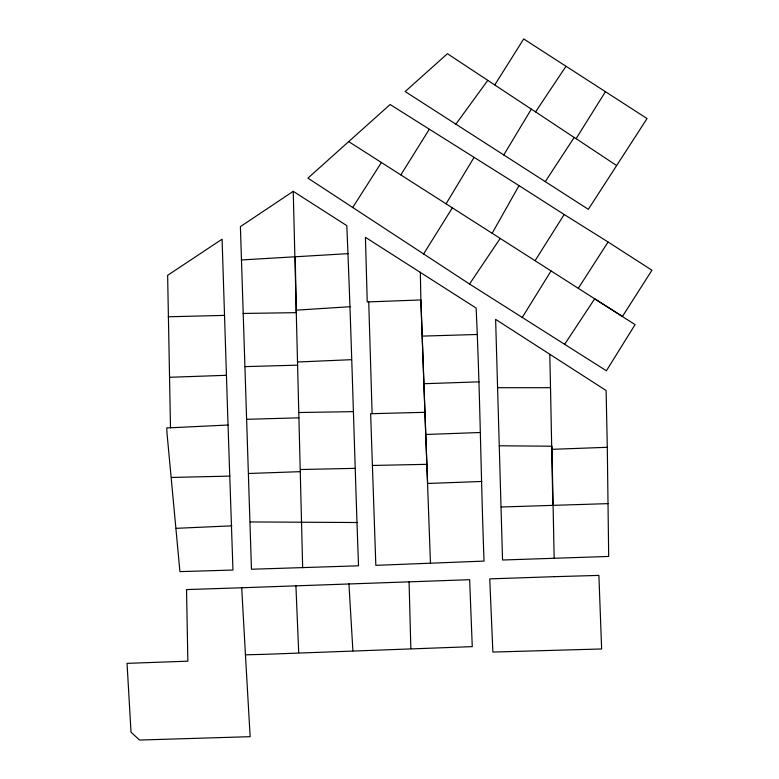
<?xml version="1.0" encoding="UTF-8"?>
<svg xmlns="http://www.w3.org/2000/svg" width="779" height="779" viewBox="0 0 779 779"><rect width="100%" height="100%" fill="white"/><g stroke="black" fill="none" stroke-linecap="round" stroke-linejoin="round"><path stroke-width="1.17" d="M302.671 567.764L293.235 191.332L240.399 226.621L251.461 569.245L358.525 565.807C354.357 452.424 351.631 338.982 346.801 225.628L293.235 191.332M492.153 233.272L519.028 185.616L390.113 104.522L307.929 178.128L469.523 284.023L606.393 370.785L635.07 324.619L348.943 141.759M446.114 203.747L473.944 157.611M503.77 154.953L531.327 109.138L447.438 53.702L405.158 91.552L588.33 209.327L647.047 118.554L523.712 38.95L494.801 84.872M522.193 317.55L550.996 271.014M400.844 174.886L429.229 129.372M423.581 253.993L452.336 207.876M616.627 165.547L576.109 138.643L605.468 91.64M535.105 260.644L564.181 214.507L519.028 185.616M352.644 207.613L381.476 162.422M578.271 288.327L608.097 242.006L651.955 270.235L622.46 316.42L594.679 298.795L564.814 344.026M545.339 181.536L574.162 137.484L576.109 138.643M531.327 109.138L535.582 111.884L565.924 66.4M469.523 284.023L500.147 238.501M455.9 124.153L487.781 80.354M241.704 587.765L469.64 579.703L472.269 646.638L265.435 654.311L245.443 654.818L241.704 587.765L186.532 589.586L187.856 661.176L127.045 663.357L131.018 732.202L139.587 740.05L250.147 736.681L245.443 654.818M243.067 313.46L296.254 312.652L296.234 310.159L350.511 306.673M241.334 259.962L348.145 253.642M170.494 427.778L228.033 425.022L222.083 239.192L167.631 275.318L170.494 427.778L166.794 427.846L166.93 432.413L179.93 571.62L232.96 570.053L228.033 425.022M176.171 528.328L231.83 525.835M430.475 563.529L424.935 412.305L370.638 413.717L375.829 565.35L484.041 561.094C480.847 476.758 480.117 392.373 476.125 308.065L365.429 237.313L367.24 301.95L420.874 299.944L420.339 272.192M297.695 361.992L351.261 359.694M424.935 412.305L420.874 299.944L425.743 434.487L479.913 432.52M554.161 558.465L551.98 449.327L607.299 447.302L606.101 390.513L495.619 319.371L502.543 560.013L608.681 556.44L607.299 447.302M481.782 481.461L427.603 483.477L425.743 434.487M169.579 377.289L226.494 375.293M248.735 473.486L300.49 471.655M423.601 383.735L479.212 381.837M501.218 506.993L608.224 503.624M422.413 336.1L477.323 334.483M244.869 366.627L297.714 365.156M246.602 419.306L298.961 417.826M168.235 316.78L224.177 315.398M171.477 477.449L229.893 476.105M300.558 469.513L355.195 468.354M372.362 465.462L426.931 464.323M298.902 412.519L353.199 411.643M497.489 387.708L550.519 387.699L552.837 505.376M357.542 522.524L250.4 521.94M499.281 445.773L551.97 446.231L551.98 449.327M564.181 214.507L608.097 242.006M535.582 111.884L574.162 137.484M348.924 583.744L352.906 650.893M295.903 585.672L298.708 652.607M368.72 301.901L372.119 413.678M409.063 581.699L410.854 648.654M549.779 354.503L550.519 387.699M295.241 256.739L296.234 310.159M554.288 576.674L489.748 578.885L492.873 652.062L601.631 648.965L598.895 575.408L554.288 576.674"/></g></svg>
